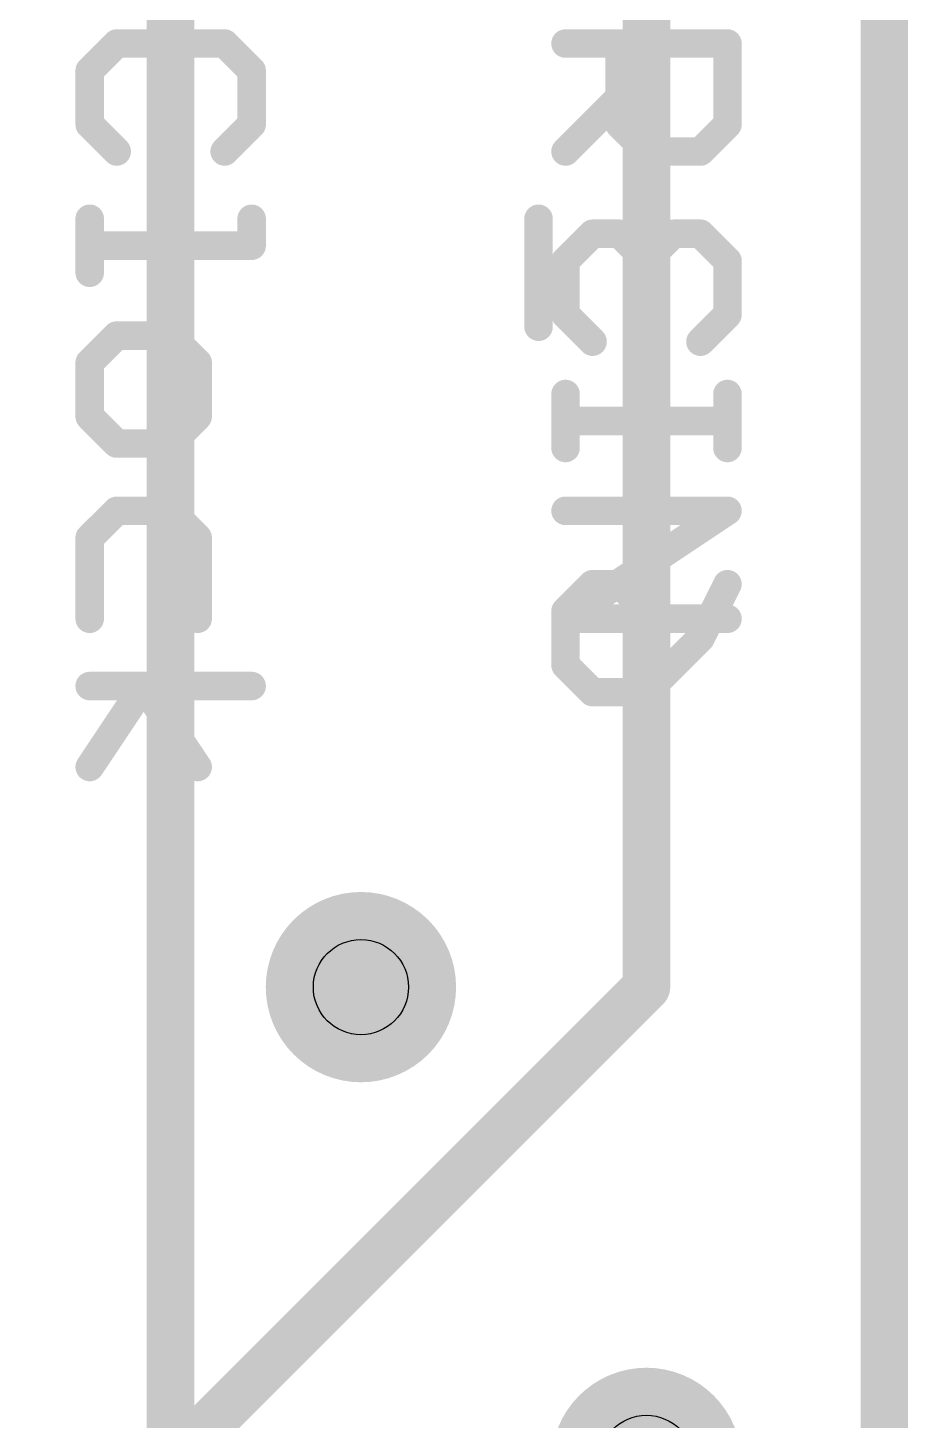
# Model space of a CAD drawing. Extents: x 0 to 108, y -13 to 32.
# Drawn here: x 18.29 to 22.99, y 18.01 to 25.44 of the extents above; entities that cross this region are included whole.
import ezdxf

# ---------------------------------------------------------------- set-up
doc = ezdxf.new("R2010")
doc.units = 0
for name, color, linetype in [('1', 12, 'CONTINUOUS'), ('16', 132, 'CONTINUOUS'), ('18', 110, 'CONTINUOUS'), ('20', 53, 'CONTINUOUS'), ('21', 41, 'CONTINUOUS'), ('44', 253, 'CONTINUOUS')]:
    doc.layers.add(name, color=color, linetype=linetype)

# ---------------------------------------------------------------- blocks, each defined once
blk = doc.blocks.new('ROUNDV')
at = {"const_width": 0.5}
blk.add_lwpolyline([(0, -0.25, 1), (0, 0.25, 1), (0, -0.25)], format="xyb", dxfattribs=at)

msp = doc.modelspace()

# ---------------------------------------------------------------- linework, layer by layer
at = {"layer": '1', "const_width": 0.254}
for points in [[(22.86, 30.48), (22.86, 0)], [(21.59, 20.32), (21.59, 29.21)], [(18.415, 17.145), (21.59, 20.32)]]:
    msp.add_lwpolyline(points, dxfattribs=at)
at = {"layer": '1', "const_width": 0.127}
for points in [[(21.6349, 20.2751, 1), (21.5451, 20.3649)], [(21.5265, 20.32, 1), (21.6535, 20.32)]]:
    msp.add_lwpolyline(points, format="xyb", dxfattribs=at)
at = {"layer": '16'}
for points, const_width in [([(22.86, 0), (22.86, 30.48)], 0.254), ([(19.05, 15.875), (19.05, 29.21)], 0.254), ([(21.5904, 24.7016), (21.5904, 25.2779)], 0.1524), ([(21.3023, 24.3423), (21.1582, 24.1983)], 0.1524), ([(21.4463, 24.3423), (21.3023, 24.3423)], 0.1524), ([(21.5904, 24.1983), (21.4463, 24.3423)], 0.1524), ([(21.7344, 24.3423), (21.5904, 24.1983)], 0.1524), ([(21.8785, 24.3423), (21.7344, 24.3423)], 0.1524), ([(22.0225, 24.1983), (21.8785, 24.3423)], 0.1524), ([(21.1582, 24.1983), (21.1582, 23.9102)], 0.1524), ([(21.5904, 24.1983), (21.5904, 24.0542)], 0.1524), ([(22.0225, 23.9102), (22.0225, 24.1983)], 0.1524), ([(21.1582, 23.9102), (21.3023, 23.7661)], 0.1524), ([(21.8785, 23.7661), (22.0225, 23.9102)], 0.1524), ([(21.5904, 22.8306), (21.5904, 23.4068)], 0.1524), ([(21.1582, 22.3273), (21.3023, 22.4713)], 0.1524), ([(21.3023, 22.4713), (21.4463, 22.4713)], 0.1524), ([(21.4463, 22.4713), (21.5904, 22.3273)], 0.1524), ([(22.0225, 22.4713), (21.8785, 22.1832)], 0.1524), ([(21.1582, 22.0391), (21.1582, 22.3273)], 0.1524), ([(21.5904, 22.3273), (21.5904, 21.8951)], 0.1524), ([(21.8785, 22.1832), (21.5904, 21.8951)], 0.1524), ([(21.3023, 21.8951), (21.1582, 22.0391)], 0.1524), ([(21.5904, 21.8951), (21.3023, 21.8951)], 0.1524)]:
    msp.add_lwpolyline(points, dxfattribs=dict(at, const_width=const_width))
at = {"layer": '16', "const_width": 0.0762}
for points in [[(21.6285, 25.2779, 1), (21.5523, 25.2779)], [(21.5523, 24.7016, 1), (21.6285, 24.7016)], [(21.3023, 24.3804, 1), (21.3023, 24.3042)], [(21.3292, 24.3154, 1), (21.2753, 24.3693)], [(21.4733, 24.3693, 1), (21.4194, 24.3154)], [(21.4463, 24.3042, 1), (21.4463, 24.3804)], [(21.7344, 24.3804, 1), (21.7344, 24.3042)], [(21.7614, 24.3154, 1), (21.7075, 24.3693)], [(21.9054, 24.3693, 1), (21.8515, 24.3154)], [(21.8785, 24.3042, 1), (21.8785, 24.3804)], [(21.1963, 24.1983, 1), (21.1201, 24.1983)], [(21.1313, 24.2252, 1), (21.1851, 24.1713)], [(21.5634, 24.2252, 1), (21.6173, 24.1713)], [(21.6285, 24.1983, 1), (21.5523, 24.1983)], [(21.5634, 24.1713, 1), (21.6173, 24.2252)], [(22.0606, 24.1983, 1), (21.9844, 24.1983)], [(21.9956, 24.1713, 1), (22.0495, 24.2252)], [(21.5523, 24.0542, 1), (21.6285, 24.0542)], [(21.1851, 23.9371, 1), (21.1313, 23.8832)], [(21.1201, 23.9102, 1), (21.1963, 23.9102)], [(21.9844, 23.9102, 1), (22.0606, 23.9102)], [(22.0495, 23.8832, 1), (21.9956, 23.9371)], [(21.2753, 23.7392, 1), (21.3292, 23.7931)], [(21.8515, 23.7931, 1), (21.9054, 23.7392)], [(21.6285, 23.4068, 1), (21.5523, 23.4068)], [(21.5523, 22.8306, 1), (21.6285, 22.8306)], [(21.3023, 22.5094, 1), (21.3023, 22.4332)], [(21.3292, 22.4444, 1), (21.2753, 22.4983)], [(21.4733, 22.4983, 1), (21.4194, 22.4444)], [(21.4463, 22.4332, 1), (21.4463, 22.5094)], [(22.0566, 22.4543, 1), (21.9885, 22.4883)], [(21.1963, 22.3273, 1), (21.1201, 22.3273)], [(21.1313, 22.3542, 1), (21.1851, 22.3003)], [(21.6285, 22.3273, 1), (21.5523, 22.3273)], [(21.5634, 22.3003, 1), (21.6173, 22.3542)], [(21.8444, 22.2002, 1), (21.9126, 22.1662)], [(21.9054, 22.1563, 1), (21.8515, 22.2101)], [(21.1851, 22.0661, 1), (21.1313, 22.0122)], [(21.1201, 22.0391, 1), (21.1963, 22.0391)], [(21.3023, 21.9332, 1), (21.3023, 21.857)], [(21.2753, 21.8681, 1), (21.3292, 21.922)], [(21.5634, 21.922, 1), (21.6173, 21.8681)], [(21.5523, 21.8951, 1), (21.6285, 21.8951)], [(21.5904, 21.857, 1), (21.5904, 21.9332)]]:
    msp.add_lwpolyline(points, format="xyb", dxfattribs=at)
at = {"layer": '20', "const_width": 0.254}
msp.add_lwpolyline([(22.86, 0), (22.86, 30.48)], dxfattribs=at)
at = {"layer": '21', "const_width": 0.1524}
for points in [[(18.7623, 25.3578), (18.6182, 25.2137)], [(19.3385, 25.3578), (18.7623, 25.3578)], [(19.4825, 25.2137), (19.3385, 25.3578)], [(21.1582, 25.3578), (22.0225, 25.3578)], [(21.4463, 24.9256), (21.4463, 25.3578)], [(22.0225, 25.3578), (22.0225, 24.9256)], [(18.6182, 25.2137), (18.6182, 24.9256)], [(19.4825, 24.9256), (19.4825, 25.2137)], [(21.4463, 25.0697), (21.1582, 24.7815)], [(18.6182, 24.9256), (18.7623, 24.7815)], [(19.3385, 24.7815), (19.4825, 24.9256)], [(21.5904, 24.7815), (21.4463, 24.9256)], [(22.0225, 24.9256), (21.8785, 24.7815)], [(21.8785, 24.7815), (21.5904, 24.7815)], [(18.6182, 24.4222), (18.6182, 24.1341)], [(19.4825, 24.4222), (19.4825, 24.2782)], [(21.0141, 24.4222), (21.0141, 23.846)], [(19.4825, 24.2782), (18.6182, 24.2782)], [(18.7623, 23.7986), (18.6182, 23.6545)], [(19.0504, 23.7986), (18.7623, 23.7986)], [(19.1944, 23.6545), (19.0504, 23.7986)], [(18.6182, 23.6545), (18.6182, 23.3664)], [(19.1944, 23.3664), (19.1944, 23.6545)], [(21.1582, 23.4867), (21.1582, 23.1986)], [(22.0225, 23.4867), (22.0225, 23.1986)], [(18.6182, 23.3664), (18.7623, 23.2223)], [(19.0504, 23.2223), (19.1944, 23.3664)], [(21.1582, 23.3427), (22.0225, 23.3427)], [(18.7623, 23.2223), (19.0504, 23.2223)], [(18.7623, 22.863), (18.6182, 22.719)], [(19.0504, 22.863), (18.7623, 22.863)], [(19.1944, 22.719), (19.0504, 22.863)], [(21.1582, 22.863), (22.0225, 22.863)], [(22.0225, 22.863), (21.1582, 22.2868)], [(18.6182, 22.719), (18.6182, 22.2868)], [(19.1944, 22.2868), (19.1944, 22.719)], [(21.1582, 22.2868), (22.0225, 22.2868)], [(18.6182, 21.9275), (19.4825, 21.9275)], [(18.6182, 21.4954), (18.9063, 21.9275)], [(18.9063, 21.9275), (19.1944, 21.4954)]]:
    msp.add_lwpolyline(points, dxfattribs=at)
at = {"layer": '21', "const_width": 0.0762}
for points in [[(18.7623, 25.3959, 1), (18.7623, 25.3197)], [(18.7892, 25.3308, 1), (18.7353, 25.3847)], [(19.3654, 25.3847, 1), (19.3115, 25.3308)], [(19.3385, 25.3197, 1), (19.3385, 25.3959)], [(21.1582, 25.3959, 1), (21.1582, 25.3197)], [(21.4844, 25.3578, 1), (21.4082, 25.3578)], [(22.0606, 25.3578, 1), (21.9844, 25.3578)], [(22.0225, 25.3197, 1), (22.0225, 25.3959)], [(18.6563, 25.2137, 1), (18.5801, 25.2137)], [(18.5913, 25.2406, 1), (18.6451, 25.1868)], [(19.5206, 25.2137, 1), (19.4444, 25.2137)], [(19.4556, 25.1868, 1), (19.5095, 25.2406)], [(21.4733, 25.0427, 1), (21.4194, 25.0966)], [(18.6451, 24.9525, 1), (18.5913, 24.8987)], [(19.5095, 24.8987, 1), (19.4556, 24.9525)], [(21.4733, 24.9525, 1), (21.4194, 24.8987)], [(22.0495, 24.8987, 1), (21.9956, 24.9525)], [(18.5801, 24.9256, 1), (18.6563, 24.9256)], [(19.4444, 24.9256, 1), (19.5206, 24.9256)], [(21.4082, 24.9256, 1), (21.4844, 24.9256)], [(21.9844, 24.9256, 1), (22.0606, 24.9256)], [(18.7353, 24.7546, 1), (18.7892, 24.8085)], [(19.3115, 24.8085, 1), (19.3654, 24.7546)], [(21.1313, 24.8085, 1), (21.1851, 24.7546)], [(21.5904, 24.8196, 1), (21.5904, 24.7434)], [(21.5634, 24.7546, 1), (21.6173, 24.8085)], [(21.8515, 24.8085, 1), (21.9054, 24.7546)], [(21.8785, 24.7434, 1), (21.8785, 24.8196)], [(18.6563, 24.4222, 1), (18.5801, 24.4222)], [(19.5206, 24.4222, 1), (19.4444, 24.4222)], [(21.0522, 24.4222, 1), (20.976, 24.4222)], [(18.6182, 24.3163, 1), (18.6182, 24.2401)], [(19.4444, 24.2782, 1), (19.5206, 24.2782)], [(19.4825, 24.2401, 1), (19.4825, 24.3163)], [(18.5801, 24.1341, 1), (18.6563, 24.1341)], [(18.7623, 23.8367, 1), (18.7623, 23.7605)], [(18.7892, 23.7716, 1), (18.7353, 23.8255)], [(19.0773, 23.8255, 1), (19.0234, 23.7716)], [(19.0504, 23.7605, 1), (19.0504, 23.8367)], [(20.976, 23.846, 1), (21.0522, 23.846)], [(18.6563, 23.6545, 1), (18.5801, 23.6545)], [(18.5913, 23.6815, 1), (18.6451, 23.6276)], [(19.2325, 23.6545, 1), (19.1563, 23.6545)], [(19.1675, 23.6276, 1), (19.2214, 23.6815)], [(21.1963, 23.4867, 1), (21.1201, 23.4867)], [(22.0606, 23.4867, 1), (21.9844, 23.4867)], [(18.6451, 23.3933, 1), (18.5913, 23.3395)], [(19.2214, 23.3395, 1), (19.1675, 23.3933)], [(21.1582, 23.3808, 1), (21.1582, 23.3046)], [(22.0225, 23.3046, 1), (22.0225, 23.3808)], [(18.5801, 23.3664, 1), (18.6563, 23.3664)], [(19.1563, 23.3664, 1), (19.2325, 23.3664)], [(18.7623, 23.2604, 1), (18.7623, 23.1842)], [(18.7353, 23.1954, 1), (18.7892, 23.2493)], [(19.0234, 23.2493, 1), (19.0773, 23.1954)], [(19.0504, 23.1842, 1), (19.0504, 23.2604)], [(21.1201, 23.1986, 1), (21.1963, 23.1986)], [(21.9844, 23.1986, 1), (22.0606, 23.1986)], [(18.7623, 22.9011, 1), (18.7623, 22.8249)], [(18.7892, 22.8361, 1), (18.7353, 22.89)], [(19.0773, 22.89, 1), (19.0234, 22.8361)], [(19.0504, 22.8249, 1), (19.0504, 22.9011)], [(21.1582, 22.9011, 1), (21.1582, 22.8249)], [(22.0437, 22.8313, 1), (22.0014, 22.8947)], [(22.0225, 22.8249, 1), (22.0225, 22.9011)], [(18.6563, 22.719, 1), (18.5801, 22.719)], [(18.5913, 22.7459, 1), (18.6451, 22.692)], [(19.2325, 22.719, 1), (19.1563, 22.719)], [(19.1675, 22.692, 1), (19.2214, 22.7459)], [(18.5801, 22.2868, 1), (18.6563, 22.2868)], [(19.1563, 22.2868, 1), (19.2325, 22.2868)], [(21.1582, 22.3249, 1), (21.1582, 22.2487)], [(21.1371, 22.3185, 1), (21.1793, 22.2551)], [(22.0225, 22.2487, 1), (22.0225, 22.3249)], [(18.6182, 21.9656, 1), (18.6182, 21.8894)], [(18.938, 21.9487, 1), (18.8746, 21.9064)], [(18.938, 21.9064, 1), (18.8746, 21.9487)], [(19.4825, 21.8894, 1), (19.4825, 21.9656)], [(18.5865, 21.5165, 1), (18.6499, 21.4742)], [(19.1627, 21.4742, 1), (19.2261, 21.5165)]]:
    msp.add_lwpolyline(points, format="xyb", dxfattribs=at)
at = {"layer": '44'}
for centre in [(20.066, 20.32), (21.59, 17.78)]:
    msp.add_circle(centre, 0.254, dxfattribs=at)

# ---------------------------------------------------------------- block references
at = {"layer": '18', "xscale": 1.016, "yscale": 1.016}
for p in [(20.066, 20.32), (20.066, 20.32), (21.59, 17.78), (21.59, 17.78)]:
    msp.add_blockref('ROUNDV', p, dxfattribs=at)

doc.saveas('drawing.dxf')
